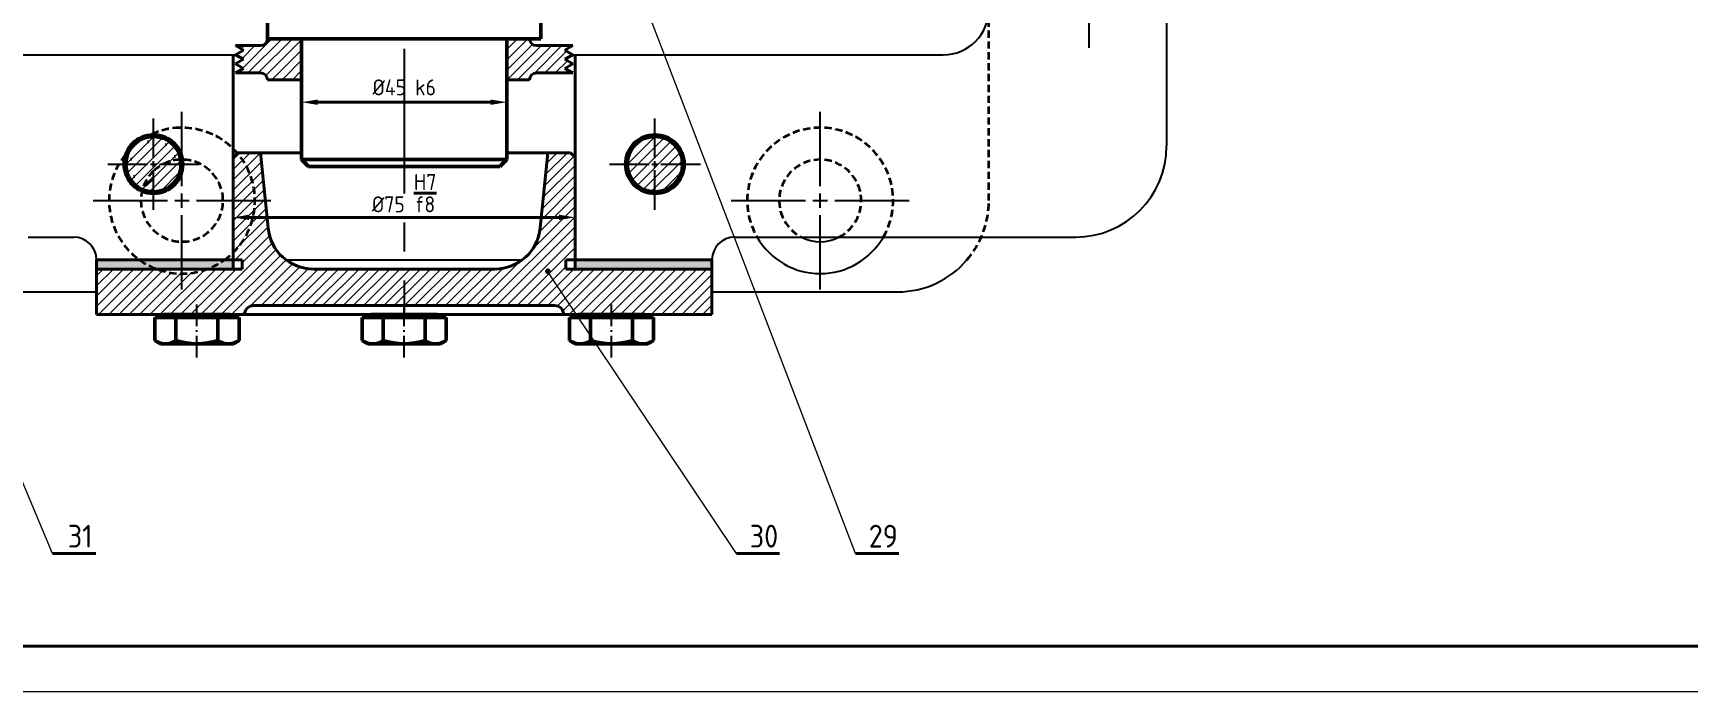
# Model space of a CAD drawing. Header units: millimetres. Extents: x 8200 to 9389, y 625 to 13172.
# Drawn here: x 8474.7 to 8837.7, y 12330.6 to 12475.1 of the extents above; entities that cross this region are included whole.
import ezdxf

# ---------------------------------------------------------------- set-up
doc = ezdxf.new("R2010")
doc.units = ezdxf.units.MM
for name, pattern in [('AM_DIN_G_W050x2', [6.875, 4.75, -0.875, 0.375, -0.875]), ('CENTER', [50.8, 31.75, -6.35, 6.35, -6.35]), ('CENTER2', [1.125, 0.75, -0.125, 0.125, -0.125]), ('HIDDEN', [9.525, 6.35, -3.175])]:
    doc.linetypes.add(name, pattern=pattern)
for name, color, linetype, lineweight in [('AM_0', 7, 'Continuous', 50), ('AM_0N', 7, 'Continuous', 50), ('AM_6', 2, 'HIDDEN', 35), ('CENTER', 1, 'CENTER', 25), ('manh', 3, 'Continuous', 13), ('net dam', 7, 'Continuous', 40)]:
    doc.layers.add(name, color=color, linetype=linetype, lineweight=lineweight)
doc.styles.get("Standard").update_dxf_attribs({"font": 'ISOCP.SHX'})
doc.dimstyles.new('AM_DIN', dxfattribs={"dimtxt": 3.5, "dimasz": 3.5, "dimexe": 1, "dimexo": 1, "dimgap": 1.5, "dimtad": 1, "dimdsep": 46, "dimtxsty": 'Standard', "dimcen": 0, "dimclrd": 256, "dimclre": 256, "dimclrt": 2, "dimadec": 0, "dimazin": 2, "dimtp": 0.1, "dimtm": 0.1, "dimtfac": 0.71, "dimtdec": 3, "dimtmove": 0, "dimatfit": 3, "dimfxl": 1, "dimlwd": -1, "dimlwe": -1, "dimarcsym": 0})

# ---------------------------------------------------------------- blocks, each defined once
blk = doc.blocks.new('*U17')
at = {"layer": 'CENTER', "color": 0, "linetype": 'CENTER2', "transparency": 16777216}
for p, q in [((0, 3.2), (0, 19.5)), ((-19.5, 0), (-3.2, 0)), ((3.2, 0), (19.5, 0)), ((0, -19.5), (0, -3.2))]:
    blk.add_line(p, q, dxfattribs=at)
at = {"layer": 'CENTER', "color": 0, "linetype": 'Continuous', "transparency": 16777216}
for p, q in [((-1.6, 0), (1.6, 0)), ((0, -1.6), (0, 1.6))]:
    blk.add_line(p, q, dxfattribs=at)
blk = doc.blocks.new('*U19')
at = {"layer": 'CENTER', "color": 0, "linetype": 'CENTER', "transparency": 16777216}
for p, q in [((0, 3.2), (0, 19.5)), ((-19.5, 0), (-3.2, 0)), ((3.2, 0), (19.5, 0)), ((0, -19.5), (0, -3.2))]:
    blk.add_line(p, q, dxfattribs=at)
at = {"layer": 'CENTER', "color": 0, "linetype": 'Continuous', "transparency": 16777216}
for p, q in [((-1.6, 0), (1.6, 0)), ((0, -1.6), (0, 1.6))]:
    blk.add_line(p, q, dxfattribs=at)
blk = doc.blocks.new('*U20')
at = {"layer": 'CENTER', "color": 0, "linetype": 'CENTER', "transparency": 16777216}
for p, q in [((0, 3.2), (0, 19.5)), ((-19.5, 0), (-3.2, 0)), ((3.2, 0), (19.5, 0)), ((0, -19.5), (0, -3.2))]:
    blk.add_line(p, q, dxfattribs=at)
at = {"layer": 'CENTER', "color": 0, "linetype": 'Continuous', "transparency": 16777216}
for p, q in [((-1.6, 0), (1.6, 0)), ((0, -1.6), (0, 1.6))]:
    blk.add_line(p, q, dxfattribs=at)
blk = doc.blocks.new('*U31')
at = {"layer": 'CENTER', "color": 0, "linetype": 'CENTER', "transparency": 16777216}
for p, q in [((0, 1.3), (0, 10)), ((-10, 0), (-1.3, 0)), ((1.3, 0), (10, 0)), ((0, -10), (0, -1.3))]:
    blk.add_line(p, q, dxfattribs=at)
at = {"layer": 'CENTER', "color": 0, "linetype": 'Continuous', "transparency": 16777216}
for p, q in [((-0.65, 0), (0.65, 0)), ((0, -0.65), (0, 0.65))]:
    blk.add_line(p, q, dxfattribs=at)
blk = doc.blocks.new('*D50')
at = {"layer": 'Defpoints', "color": 0, "transparency": 16777216}
for p in [(8533.56, 12460.63), (8578.56, 12460.63), (8578.56, 12459.97)]:
    blk.add_point(p, dxfattribs=at)
at = {"layer": 'net dam', "linetype": 'ByBlock', "transparency": 16777216}
for p, q in [((8533.56, 12459.63), (8533.56, 12458.97)), ((8537.06, 12459.97), (8575.06, 12459.97)), ((8578.56, 12459.63), (8578.56, 12458.97))]:
    blk.add_line(p, q, dxfattribs=at)
at = {"layer": 'net dam', "transparency": 16777216}
for points in [[(8537.06, 12460.55), (8537.06, 12459.38), (8533.56, 12459.97)], [(8575.06, 12460.55), (8575.06, 12459.38), (8578.56, 12459.97)]]:
    blk.add_solid(points, dxfattribs=at)
at = {"layer": 'net dam', "color": 2, "transparency": 16777216, "insert": (8556.06, 12463.22), "char_height": 3.5, "attachment_point": 5}
blk.add_mtext('%%C45{}{\\C2; k6}', dxfattribs=at)
blk = doc.blocks.new('*D51')
at = {"layer": 'Defpoints', "color": 0, "transparency": 16777216}
for p in [(8518.55, 12435.63), (8593.55, 12435.63), (8593.55, 12434.7)]:
    blk.add_point(p, dxfattribs=at)
at = {"layer": 'net dam', "linetype": 'ByBlock', "transparency": 16777216}
for p, q in [((8518.55, 12434.63), (8518.55, 12433.7)), ((8522.05, 12434.7), (8590.05, 12434.7)), ((8593.55, 12434.63), (8593.55, 12433.7))]:
    blk.add_line(p, q, dxfattribs=at)
at = {"layer": 'net dam', "transparency": 16777216}
for points in [[(8522.05, 12435.29), (8522.05, 12434.12), (8518.55, 12434.7)], [(8590.05, 12435.29), (8590.05, 12434.12), (8593.55, 12434.7)]]:
    blk.add_solid(points, dxfattribs=at)
at = {"layer": 'net dam', "color": 2, "transparency": 16777216, "insert": (8556.05, 12440.01), "char_height": 3.5, "attachment_point": 5}
blk.add_mtext('%%C75{}{\\C2; \\SH7/f8;}', dxfattribs=at)
blk = doc.blocks.new('*U84')
at = {"layer": 'CENTER', "color": 0, "linetype": 'CENTER', "transparency": 16777216}
for p, q in [((0, 1.3), (0, 10)), ((-10, 0), (-1.3, 0)), ((1.3, 0), (10, 0)), ((0, -10), (0, -1.3))]:
    blk.add_line(p, q, dxfattribs=at)
at = {"layer": 'CENTER', "color": 0, "linetype": 'Continuous', "transparency": 16777216}
for p, q in [((-0.65, 0), (0.65, 0)), ((0, -0.65), (0, 0.65))]:
    blk.add_line(p, q, dxfattribs=at)
blk = doc.blocks.new('*U85')
at = {"layer": 'CENTER', "color": 0, "linetype": 'CENTER', "transparency": 16777216}
for p, q in [((0, 1.3), (0, 10)), ((-10, 0), (-1.3, 0)), ((1.3, 0), (10, 0)), ((0, -10), (0, -1.3))]:
    blk.add_line(p, q, dxfattribs=at)
at = {"layer": 'CENTER', "color": 0, "linetype": 'Continuous', "transparency": 16777216}
for p, q in [((-0.65, 0), (0.65, 0)), ((0, -0.65), (0, 0.65))]:
    blk.add_line(p, q, dxfattribs=at)

msp = doc.modelspace()

# ---------------------------------------------------------------- hatches: boundary and pattern name
at = {"layer": 'manh'}
h = msp.add_hatch(dxfattribs=at)
h.set_pattern_fill('ANSI31', color=256, scale=0.5, angle=180)
h.paths.add_polyline_path([(8436.324, 12559.877), (8438.056, 12560.877), (8435.056, 12560.877, -0.4142136), (8433.556, 12562.377), (8433.556, 12563.373), (8430.131, 12563.373), (8427.056, 12563.373), (8426.056, 12563.373), (8426.056, 12552.377), (8431.056, 12552.377), (8433.556, 12552.377), (8433.556, 12553.377, -0.4142136), (8435.056, 12554.877), (8438.056, 12554.877), (8436.324, 12555.877), (8438.056, 12556.877), (8436.324, 12557.877), (8438.056, 12558.877)])
h.paths.add_polyline_path([(8396.056, 12563.373), (8395.056, 12563.373), (8391.981, 12563.373), (8388.556, 12563.373), (8388.556, 12562.377, -0.4142136), (8387.056, 12560.877), (8384.056, 12560.877), (8385.788, 12559.877), (8384.056, 12558.877), (8385.788, 12557.877), (8384.056, 12556.877), (8385.788, 12555.877), (8384.056, 12554.877), (8387.056, 12554.877, -0.4142136), (8388.556, 12553.377), (8388.556, 12552.377), (8396.056, 12552.377)])
h.paths.add_polyline_path([(8533.563, 12561.873), (8526.067, 12561.873, -0.4142136), (8524.567, 12560.373), (8519.067, 12560.373), (8520.8, 12559.373), (8519.067, 12558.373), (8520.8, 12557.373), (8519.067, 12556.373), (8520.8, 12555.373), (8519.067, 12554.373), (8524.567, 12554.373, -0.4142136), (8526.067, 12552.873), (8526.067, 12547.877), (8533.563, 12547.877)])
h.paths.add_polyline_path([(8593.067, 12558.373), (8591.335, 12559.373), (8593.067, 12560.373), (8585.067, 12560.373, -0.4142136), (8583.567, 12561.873), (8583.457, 12561.873), (8579.567, 12561.873), (8578.567, 12561.873), (8578.567, 12552.873), (8578.563, 12547.877), (8583.567, 12547.877), (8583.567, 12552.873, -0.4142136), (8585.067, 12554.373), (8593.067, 12554.373), (8591.335, 12555.373), (8593.067, 12556.373), (8591.335, 12557.373)])
h.paths.add_polyline_path([(8438.056, 12471.877), (8435.056, 12471.877, -0.4142136), (8433.556, 12473.377), (8433.556, 12485.377), (8426.324, 12485.377, 0.1316525), (8426.056, 12484.377), (8426.056, 12463.377), (8433.556, 12463.377), (8433.556, 12464.377, -0.4142136), (8435.056, 12465.877), (8438.056, 12465.877), (8436.324, 12466.877), (8438.056, 12467.877), (8436.324, 12468.877), (8438.056, 12469.877), (8436.324, 12470.877)])
h.paths.add_polyline_path([(8396.056, 12474.377), (8396.056, 12484.377, 0.1316525), (8395.788, 12485.377), (8388.556, 12485.377), (8388.556, 12473.377, -0.4142136), (8387.056, 12471.877), (8384.056, 12471.877), (8385.788, 12470.877), (8384.056, 12469.877), (8385.788, 12468.877), (8384.056, 12467.877), (8385.788, 12466.877), (8384.056, 12465.877), (8387.056, 12465.877, -0.4142136), (8388.556, 12464.377), (8388.556, 12463.377), (8396.056, 12463.377)])
h.paths.add_polyline_path([(8533.563, 12473.877), (8526.063, 12473.877, -0.4142136), (8524.563, 12472.377), (8519.063, 12472.377), (8520.795, 12471.377), (8519.063, 12470.377), (8520.795, 12469.377), (8519.063, 12468.377), (8520.795, 12467.377), (8519.063, 12466.377), (8524.563, 12466.377, -0.4142136), (8526.063, 12464.877), (8533.563, 12464.877)])
h.paths.add_polyline_path([(8591.331, 12471.377), (8593.063, 12472.377), (8585.063, 12472.377, -0.4142136), (8583.563, 12473.877), (8578.563, 12473.877), (8578.563, 12464.877), (8583.563, 12464.877, -0.4142136), (8585.063, 12466.377), (8593.063, 12466.377), (8591.331, 12467.377), (8593.063, 12468.377), (8591.331, 12469.377), (8593.063, 12470.377)])
h = msp.add_hatch(dxfattribs=at)
h.set_pattern_fill('ANSI31', color=256, scale=0.5, angle=180)
h.set_pattern_definition([(225, (-110, 0), (1.12253202, -1.12253202), [])])
h.paths.add_polyline_path([(8507.063, 12446.377, 1), (8495.063, 12446.377, 1)])
h = msp.add_hatch(dxfattribs=at)
h.set_pattern_fill('ANSI31', color=256, scale=0.5, angle=180)
h.paths.add_polyline_path([(8617.063, 12446.377, 1), (8605.063, 12446.377, 1)])
h = msp.add_hatch(dxfattribs=at)
h.set_pattern_fill('ANSI31', color=256, scale=0.5, angle=180)
h.paths.add_polyline_path([(8526.202, 12432.382), (8525.603, 12438.377), (8523.316, 12438.377, -0.2004299), (8518.563, 12426.998), (8518.563, 12425.377), (8520.553, 12425.377), (8520.553, 12423.377), (8512.882, 12423.377, -0.1795495), (8501.749, 12423.377), (8488.553, 12423.377), (8488.553, 12413.377), (8521.053, 12413.377, -0.4142136), (8523.053, 12415.377), (8556.053, 12415.377), (8556.053, 12423.377), (8536.153, 12423.377, -0.3853136)])
h.paths.add_polyline_path([(8523.316, 12438.377), (8518.563, 12438.377), (8518.563, 12426.998, 0.2004299)], flags=17)
h.paths.add_polyline_path([(8519.465, 12448.789), (8518.563, 12447.887), (8518.563, 12438.377), (8523.316, 12438.377, 0.1790034)])
h.paths.add_polyline_path([(8524.553, 12448.877), (8519.553, 12448.877), (8519.465, 12448.789, -0.1790034), (8523.316, 12438.377), (8525.603, 12438.377)])
h.paths.add_polyline_path([(8623.553, 12423.377), (8591.553, 12423.377), (8591.553, 12425.377), (8593.553, 12425.377), (8593.553, 12447.877), (8592.553, 12448.877), (8587.553, 12448.877), (8585.903, 12432.382, -0.3853136), (8575.953, 12423.377), (8556.053, 12423.377), (8556.053, 12415.377), (8589.053, 12415.377, -0.4142136), (8591.053, 12413.377), (8623.553, 12413.377)])
h = msp.add_hatch(color=256, dxfattribs=at)
edge = h.paths.add_edge_path(flags=0)
edge.add_arc((8587.582, 12422.885), 0.625, 0, 360)
at = {"layer": 'net dam'}
h = msp.add_hatch(dxfattribs=at)
h.set_pattern_fill('ANSI31', color=3)
h.paths.add_polyline_path([(8496.063, 12446.377, 1), (8506.063, 12446.377, 1)], flags=17)
h.paths.add_polyline_path([(8506.063, 12446.377), (8503.192, 12446.377, -0.0819525), (8505.981, 12447.278, 0.9133169), (8496.063, 12446.377, 0.294524), (8499.001, 12441.822, -0.1028496), (8501.063, 12444.851), (8501.063, 12441.377, 0.4142136)])
h = msp.add_hatch(color=3, dxfattribs=at)
h.dxf.hatch_style = 1
h.paths.add_polyline_path([(8518.553, 12423.377), (8488.553, 12423.377), (8488.553, 12425.377), (8518.553, 12425.377)])
h.paths.add_polyline_path([(8623.553, 12423.377), (8593.553, 12423.377), (8593.553, 12425.377), (8623.553, 12425.377)])

# ---------------------------------------------------------------- linework, layer by layer
for p, q in [((8723.314, 12513.377), (8723.314, 12450.377)), ((8437.19, 12470.377), (8519.063, 12470.377)), ((8593.063, 12470.377), (8674.314, 12470.377)), ((8626.439, 12470.377), (8639.343, 12470.377)), ((8473.556, 12430.377), (8483.563, 12430.377)), ((8628.563, 12430.377), (8703.314, 12430.377)), ((8488.563, 12425.377), (8518.563, 12425.377)), ((8530.152, 12425.377), (8556.063, 12425.377)), ((8556.063, 12425.377), (8581.954, 12425.377)), ((8593.553, 12425.377), (8623.563, 12425.377)), ((8468.556, 12418.377), (8488.553, 12418.377)), ((8623.553, 12418.377), (8664.314, 12418.377)), ((8623.553, 12418.377), (8664.314, 12418.377))]:
    msp.add_line(p, q)
for centre, radius, start, end in [((8674.314, 12480.377), 10, 270, 0), ((8507.316, 12438.377), 16, 139.64376, 140.80555), ((8703.314, 12450.377), 20, 270, 0), ((8483.563, 12425.377), 5, 0, 90), ((8628.563, 12425.377), 5, 90, 180), ((8647.314, 12438.377), 16, 210, 330), ((8647.314, 12438.377), 9, 242.73396, 297.26604), ((8664.314, 12438.377), 20, 270, 319.4584)]:
    msp.add_arc(centre, radius, start, end)
at = {"layer": 'AM_0'}
for p, q in [((8526.063, 12481.877), (8526.063, 12473.877)), ((8586.063, 12481.877), (8586.063, 12473.877)), ((8586.063, 12473.877), (8526.063, 12473.877)), ((8533.563, 12473.877), (8533.563, 12447.377)), ((8578.563, 12473.877), (8578.563, 12447.377)), ((8535.063, 12445.877), (8533.563, 12447.377)), ((8578.563, 12447.377), (8533.563, 12447.377)), ((8578.563, 12447.377), (8577.063, 12445.877)), ((8577.063, 12445.877), (8535.063, 12445.877))]:
    msp.add_line(p, q, dxfattribs=at)
at = {"layer": 'AM_0N'}
for p, q in [((8501.357, 12407.693), (8501.357, 12412.777)), ((8501.357, 12412.777), (8503.282, 12412.777)), ((8503.282, 12412.777), (8503.282, 12413.377)), ((8505.597, 12413.377), (8503.282, 12413.377)), ((8503.282, 12412.777), (8517.912, 12412.777)), ((8515.597, 12413.377), (8505.597, 12413.377)), ((8505.975, 12407.693), (8505.975, 12412.777)), ((8515.218, 12407.693), (8515.218, 12412.777)), ((8517.912, 12413.377), (8515.597, 12413.377)), ((8517.912, 12412.777), (8517.912, 12413.377)), ((8517.912, 12412.777), (8519.837, 12412.777)), ((8519.837, 12407.693), (8519.837, 12412.777)), ((8546.813, 12407.693), (8546.813, 12412.777)), ((8546.813, 12412.777), (8548.738, 12412.777)), ((8548.738, 12412.777), (8548.738, 12413.377)), ((8551.053, 12413.377), (8548.738, 12413.377)), ((8548.738, 12412.777), (8563.368, 12412.777)), ((8561.053, 12413.377), (8551.053, 12413.377)), ((8551.432, 12407.693), (8551.432, 12412.777)), ((8560.674, 12407.693), (8560.674, 12412.777)), ((8563.368, 12413.377), (8561.053, 12413.377)), ((8563.368, 12412.777), (8563.368, 12413.377)), ((8563.368, 12412.777), (8565.293, 12412.777)), ((8565.293, 12407.693), (8565.293, 12412.777)), ((8592.289, 12407.693), (8592.289, 12412.777)), ((8592.289, 12412.777), (8594.214, 12412.777)), ((8594.214, 12412.777), (8594.214, 12413.377)), ((8596.529, 12413.377), (8594.214, 12413.377)), ((8594.214, 12412.777), (8608.844, 12412.777)), ((8606.529, 12413.377), (8596.529, 12413.377)), ((8596.908, 12407.693), (8596.908, 12412.777)), ((8606.151, 12407.693), (8606.151, 12412.777)), ((8608.844, 12413.377), (8606.529, 12413.377)), ((8608.844, 12412.777), (8608.844, 12413.377)), ((8608.844, 12412.777), (8610.769, 12412.777)), ((8610.769, 12407.693), (8610.769, 12412.777)), ((8501.357, 12407.693), (8502.597, 12406.977)), ((8519.837, 12407.693), (8518.597, 12406.977)), ((8546.813, 12407.693), (8548.053, 12406.977)), ((8565.293, 12407.693), (8564.053, 12406.977)), ((8592.289, 12407.693), (8593.529, 12406.977)), ((8610.769, 12407.693), (8609.529, 12406.977)), ((8518.597, 12406.977), (8502.597, 12406.977)), ((8564.053, 12406.977), (8548.053, 12406.977)), ((8609.529, 12406.977), (8593.529, 12406.977))]:
    msp.add_line(p, q, dxfattribs=at)
for centre, radius, start, end in [((8503.666, 12411.06), 4.083, 244.44687, 304.44687), ((8510.597, 12422.25), 15.273, 252.38753, 287.61247), ((8517.527, 12411.06), 4.083, 235.55313, 295.55313), ((8549.122, 12411.06), 4.083, 244.44687, 304.44687), ((8556.053, 12422.25), 15.273, 252.38753, 287.61247), ((8562.984, 12411.06), 4.083, 235.55313, 295.55313), ((8594.599, 12411.06), 4.083, 244.44687, 304.44687), ((8601.529, 12422.25), 15.273, 252.38753, 287.61247), ((8608.46, 12411.06), 4.083, 235.55313, 295.55313)]:
    msp.add_arc(centre, radius, start, end, dxfattribs=at)
at = {"layer": 'AM_6', "ltscale": 0.25}
msp.add_line((8684.314, 12438.377), (8684.314, 12480.377), dxfattribs=at)
for centre, radius, start, end in [((8507.316, 12438.377), 16, 91.72797, 139.64376), ((8507.316, 12438.377), 16, 305.65909, 91.72797), ((8507.316, 12438.377), 16, 305.65909, 91.72797), ((8647.314, 12438.377), 16, 330, 210), ((8507.316, 12438.377), 16, 140.80555, 234.34091), ((8507.316, 12438.377), 9, 134.00533, 133.7612), ((8647.314, 12438.377), 9, 297.26604, 242.73396), ((8647.314, 12438.377), 9, 297.26604, 242.73396), ((8664.314, 12438.377), 20, 319.4584, 0), ((8507.316, 12438.377), 16, 234.34091, 305.65909)]:
    msp.add_arc(centre, radius, start, end, dxfattribs=at)
at = {"layer": 'CENTER'}
msp.add_line((8556.053, 12674.877), (8556.053, 12413.877), dxfattribs=at)
at = {"layer": 'CENTER', "linetype": 'AM_DIN_G_W050x2'}
for p, q in [((8510.597, 12403.977), (8510.597, 12416.014)), ((8556.053, 12403.977), (8556.053, 12416.014)), ((8601.529, 12403.977), (8601.529, 12416.014))]:
    msp.add_line(p, q, dxfattribs=at)
at = {"layer": 'manh'}
for p, q in [((8655.092, 12360.966), (8596.489, 12513.857)), ((8478.917, 12360.966), (8429.983, 12477.537)), ((8628.921, 12360.966), (8587.6, 12422.742))]:
    msp.add_line(p, q, dxfattribs=at)
msp.add_lwpolyline([(8199.54, 12330.619), (8199.54, 13171.619), (9388.54, 13171.619), (9388.54, 12330.619), (8199.54, 12330.619)], close=True, dxfattribs=at)
at = {"layer": 'net dam'}
for p, q in [((8526.063, 12473.877), (8533.563, 12473.877)), ((8533.563, 12473.877), (8533.563, 12464.877)), ((8578.563, 12473.877), (8578.563, 12464.877)), ((8583.563, 12473.877), (8578.563, 12473.877)), ((8518.563, 12470.377), (8518.563, 12425.377)), ((8519.063, 12472.377), (8524.563, 12472.377)), ((8519.063, 12472.377), (8520.795, 12471.377)), ((8520.795, 12471.377), (8519.063, 12470.377)), ((8519.063, 12470.377), (8520.795, 12469.377)), ((8520.795, 12469.377), (8519.063, 12468.377)), ((8590.563, 12472.377), (8585.063, 12472.377)), ((8593.063, 12472.377), (8585.063, 12472.377)), ((8593.063, 12472.377), (8591.331, 12471.377)), ((8591.331, 12471.377), (8593.063, 12470.377)), ((8593.063, 12470.377), (8591.331, 12469.377)), ((8591.331, 12469.377), (8593.063, 12468.377)), ((8593.563, 12470.377), (8593.563, 12425.377)), ((8519.063, 12468.377), (8520.795, 12467.377)), ((8520.795, 12467.377), (8519.063, 12466.377)), ((8519.063, 12466.377), (8524.563, 12466.377)), ((8590.563, 12466.377), (8585.063, 12466.377)), ((8593.063, 12466.377), (8585.063, 12466.377)), ((8593.063, 12468.377), (8591.331, 12467.377)), ((8591.331, 12467.377), (8593.063, 12466.377)), ((8526.063, 12464.877), (8533.563, 12464.877)), ((8583.563, 12464.877), (8578.563, 12464.877)), ((8518.553, 12447.877), (8519.553, 12448.877)), ((8518.553, 12447.877), (8518.553, 12423.377)), ((8533.563, 12448.877), (8519.553, 12448.877)), ((8524.553, 12448.877), (8526.202, 12432.382)), ((8578.563, 12448.877), (8592.553, 12448.877)), ((8587.553, 12448.877), (8585.903, 12432.382)), ((8593.553, 12447.877), (8592.553, 12448.877)), ((8593.553, 12447.877), (8593.553, 12423.377)), ((8518.553, 12425.377), (8488.553, 12425.377)), ((8488.553, 12425.377), (8488.553, 12423.377)), ((8518.553, 12425.377), (8520.553, 12425.377)), ((8520.553, 12425.377), (8520.553, 12423.377)), ((8593.553, 12425.377), (8591.553, 12425.377)), ((8591.553, 12425.377), (8591.553, 12423.377)), ((8593.553, 12425.377), (8623.553, 12425.377)), ((8623.553, 12425.377), (8623.553, 12423.377)), ((8488.553, 12423.377), (8488.553, 12413.377)), ((8488.553, 12423.377), (8520.553, 12423.377)), ((8536.153, 12423.377), (8556.053, 12423.377)), ((8575.953, 12423.377), (8556.053, 12423.377)), ((8623.553, 12423.377), (8591.553, 12423.377)), ((8623.553, 12423.377), (8623.553, 12413.377)), ((8523.053, 12415.377), (8556.053, 12415.377)), ((8589.053, 12415.377), (8556.053, 12415.377)), ((8488.553, 12413.377), (8556.053, 12413.377)), ((8623.553, 12413.377), (8556.053, 12413.377)), ((8478.917, 12360.966), (8488.417, 12360.966)), ((8478.917, 12360.966), (8488.417, 12360.966)), ((8628.921, 12360.966), (8638.421, 12360.966)), ((8655.092, 12360.966), (8664.592, 12360.966))]:
    msp.add_line(p, q, dxfattribs=at)
msp.add_lwpolyline([(8209.54, 12340.619), (8209.54, 13161.619), (9378.54, 13161.619), (9378.54, 12340.619)], close=True, dxfattribs=at)
for centre, radius in [((8501.063, 12446.377), 6.5), ((8501.063, 12446.377), 6), ((8611.063, 12446.377), 6.5), ((8611.063, 12446.377), 6)]:
    msp.add_circle(centre, radius, dxfattribs=at)
for centre, radius, start, end in [((8524.563, 12473.877), 1.5, 270, 0), ((8585.063, 12473.877), 1.5, 180, 270), ((8524.563, 12464.877), 1.5, 0, 90), ((8585.063, 12464.877), 1.5, 90, 180), ((8585.063, 12464.877), 1.5, 90, 180), ((8536.153, 12433.377), 10, 185.71059, 270), ((8575.953, 12433.377), 10, 270, 354.28941), ((8523.053, 12413.377), 2, 90, 180), ((8589.053, 12413.377), 2, 0, 90)]:
    msp.add_arc(centre, radius, start, end, dxfattribs=at)

# ---------------------------------------------------------------- block references
at = {"layer": 'CENTER', "linetype": 'CENTER'}
for name, p in [('*U31', (8706.314, 12481.877)), ('*U19', (8507.316, 12438.377)), ('*U20', (8647.314, 12438.377)), ('*U84', (8501.063, 12446.377)), ('*U85', (8611.063, 12446.377))]:
    msp.add_blockref(name, p, dxfattribs=at)
at = {"layer": 'CENTER', "linetype": 'CENTER2'}
msp.add_blockref('*U17', (8647.314, 12438.377), dxfattribs=at)

# ---------------------------------------------------------------- texts
at = {"layer": 'net dam', "color": 7, "char_height": 5, "attachment_point": 8}
for s, insert in [('31', (8484.979, 12362.278)), ('30', (8634.984, 12362.278)), ('29', (8661.154, 12362.278))]:
    msp.add_mtext(s, dxfattribs=dict(at, insert=insert))

# ---------------------------------------------------------------- dimensions: what is measured, and where the dimension line sits
at = {"layer": 'net dam'}
for base, p1, p2, text, picture, middle in [((8578.563, 12459.965), (8533.563, 12460.627), (8578.563, 12460.627), '<>{}{\\C2; k6}', '*D50', (8556.063, 12463.215)), ((8593.553, 12434.702), (8518.553, 12435.627), (8593.553, 12435.627), '<>{}{\\C2; \\SH7/f8;}', '*D51', (8556.053, 12440.008))]:
    dim = msp.add_linear_dim(base=base, p1=p1, p2=p2, text=text, dimstyle='AM_DIN', override={"dimpost": '%%C<>', "dimtp": 0.1, "dimtm": 0.1, "dimtdec": 3, "dimtzin": 8}, dxfattribs=at)
    dim.commit()
    dim.dimension.update_dxf_attribs({"geometry": picture, "text_midpoint": middle})

doc.saveas('drawing.dxf')
